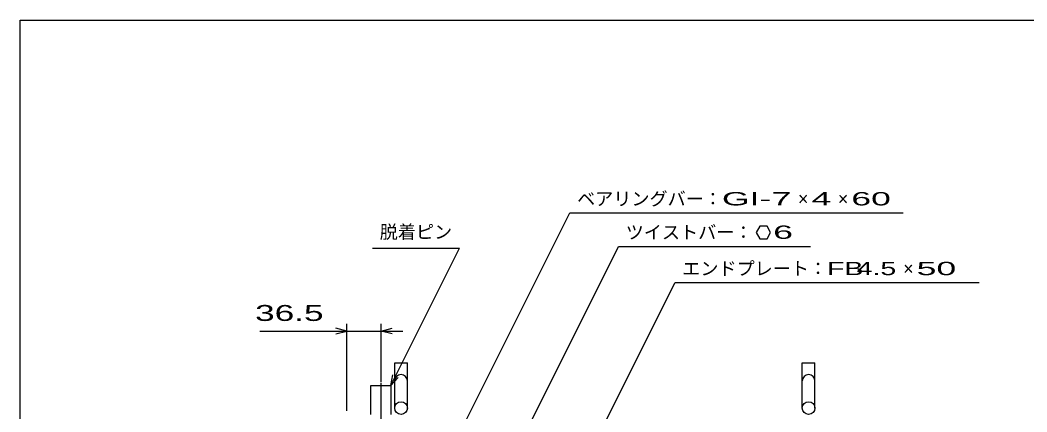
# Model space of a CAD drawing. Units: millimetres, scale not verified. Extents: x -1456 to 1389, y -1026 to 839.
# Drawn here: x -1379 to -267, y 406 to 839 of the extents above; entities that cross this region are included whole.
import ezdxf
from ezdxf.enums import TextEntityAlignment as Align

# ---------------------------------------------------------------- set-up
doc = ezdxf.new("R2010")
doc.units = ezdxf.units.MM
doc.header["$LTSCALE"] = 8
doc.linetypes.add('LONG_DASHED_DOTTED', pattern=[15.25, 12, -1.5, 0.25, -1.5])
for name, color, linetype, lineweight in [('0_2', 150, 'Continuous', 25), ('19', 6, 'Continuous', 25), ('22', 4, 'Continuous', 25)]:
    doc.layers.add(name, color=color, linetype=linetype, lineweight=lineweight)
doc.styles.add('ベクトル', font='')
doc.styles.get('ベクトル').set_extended_font_data('ベクトル')

msp = doc.modelspace()

# ---------------------------------------------------------------- linework, layer by layer
at = {"layer": '0_2'}
for p, q in [((-1379.2, -921.2), (-1379.2, 838.8)), ((-1379.2, 838.8), (1388.8, 838.8))]:
    msp.add_line(p, q, dxfattribs=at)
at = {"layer": '19'}
for p, q in [((-965.5, 410.5), (-965.5, 460.5)), ((-965.5, 460.5), (-951.5, 460.5)), ((-951.5, 410.5), (-951.5, 460.5)), ((-515.5, 410.5), (-515.5, 460.5)), ((-515.5, 460.5), (-501.5, 460.5)), ((-501.5, 410.5), (-501.5, 460.5)), ((-991.85, 403.5), (-991.85, 435.5)), ((-991.85, 435.5), (-969.85, 435.5)), ((-969.85, 435.5), (-969.85, 403.5))]:
    msp.add_line(p, q, dxfattribs=at)
at = {"layer": '19', "linetype": 'LONG_DASHED_DOTTED'}
msp.add_line((-980.85, 438.5), (-980.85, 370.5), dxfattribs=at)
at = {"layer": '19'}
for centre in [(-958.5, 410.5), (-508.5, 410.5)]:
    msp.add_circle(centre, 7, dxfattribs=at)
for centre in [(-958.5, 440.5), (-508.5, 440.5)]:
    msp.add_arc(centre, 7, 0, 180, dxfattribs=at)
at = {"layer": '22'}
for p, q in [((-924.4, 321.5), (-772.15, 626)), ((-772.15, 626), (-404.15, 626)), ((-562.4, 611.212), (-566.4, 604.284)), ((-566.4, 604.284), (-562.4, 597.356)), ((-554.4, 611.212), (-562.4, 611.212)), ((-550.4, 604.2), (-554.4, 611.212)), ((-554.4, 597.356), (-550.4, 604.284)), ((-562.4, 597.356), (-554.4, 597.356)), ((-990.1, 587), (-894.1, 587)), ((-969.85, 435.5), (-894.1, 587)), ((-839.65, 346.5), (-718.4, 589)), ((-718.4, 589), (-506.4, 589)), ((-733.75, 393.5), (-656, 549)), ((-656, 549), (-320, 549)), ((-1018.5, 407.5), (-1018.5, 503.5)), ((-980.5, 439.496), (-980.5, 503.5)), ((-1114.5, 495.5), (-1018.5, 495.5)), ((-1018.5, 495.5), (-1030.5, 498.7)), ((-1030.5, 492.3), (-1018.5, 495.5)), ((-1018.5, 495.5), (-980.5, 495.5)), ((-980.5, 495.5), (-968.5, 498.7)), ((-968.5, 492.3), (-980.5, 495.5)), ((-980.5, 495.5), (-956.5, 495.5)), ((-969.85, 435.5), (-967.45, 447.18)), ((-969.85, 435.5), (-961.85, 444.3))]:
    msp.add_line(p, q, dxfattribs=at)

# ---------------------------------------------------------------- texts
at = {"layer": '22', "color": 2, "style": 'ベクトル'}
for s, p in [('ベアリングバー：', (-764.15, 641.6)), ('×', (-520.15, 641.6)), ('×', (-476.15, 641.6)), ('脱着ピン', (-982.1, 605)), ('ツイストバー：', (-710.4, 604.6)), ('エンドプレート：', (-648, 564.6)), ('×', (-404, 564.6))]:
    msp.add_text(s, height=14.66, dxfattribs=at).set_placement(p, align=Align.MIDDLE_LEFT)
for s, height, width, p in [('GI-', 14.66, 2, (-604.15, 641.6)), (' 7 ', 14.66, 2, (-560.15, 641.6)), (' 4 ', 14.66, 2, (-516.15, 641.6)), (' 60 ', 14.66, 2, (-472.15, 641.6)), (' 6 ', 14.66, 2, (-558.4, 604.684)), ('FB', 14.66, 1.6, (-488, 564.6)), (' 4.5 ', 14.66, 1.6, (-464, 564.6)), (' 50 ', 14.66, 2, (-400, 564.6)), (' 36.5 ', 17.6, 1.65, (-1130.5, 515.5))]:
    msp.add_text(s, height=height, dxfattribs=dict(at, width=width)).set_placement(p, align=Align.MIDDLE_LEFT)

doc.saveas('drawing.dxf')
